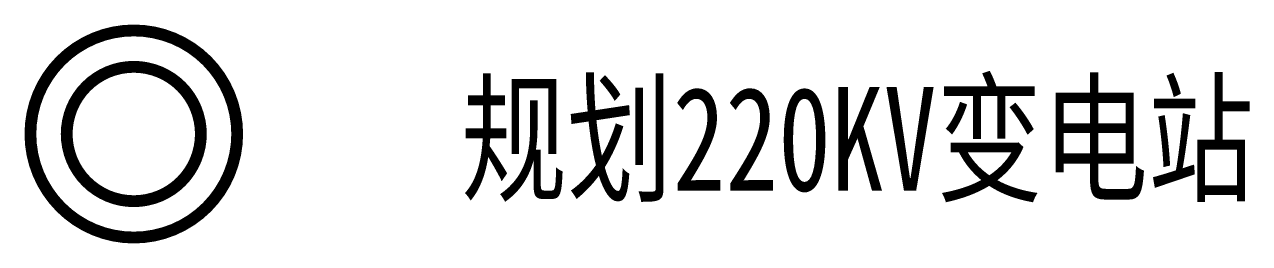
# Model space of a CAD drawing. Header units: millimetres. Extents: x -3.7 to 37.8, y -3.7 to 3.7.
import ezdxf

# ---------------------------------------------------------------- set-up
doc = ezdxf.new("R2010")
doc.units = ezdxf.units.MM
doc.linetypes.add('CONTINOUS', pattern=[0])
doc.layers.add('设施图块', color=7, linetype='Continuous')
doc.styles.add('设施块标注', font='SIMFANG.TTF', dxfattribs={"width": 0.75})

msp = doc.modelspace()

# ---------------------------------------------------------------- linework, layer by layer
at = {"layer": '设施图块', "color": 1, "const_width": 0.4}
for points in [[(-3.5, 0, 1), (3.5, 0, 1)], [(-2.271, 0, 1), (2.271, 0, 1)]]:
    msp.add_lwpolyline(points, format="xyb", close=True, dxfattribs=at)

# ---------------------------------------------------------------- texts
at = {"layer": '设施图块', "linetype": 'CONTINOUS', "style": '设施块标注', "width": 0.75}
msp.add_attdef('规划220KV变电站', (11.082, -1.916), '规划220kV变电站', height=3.5, dxfattribs=at)

doc.saveas('drawing.dxf')
